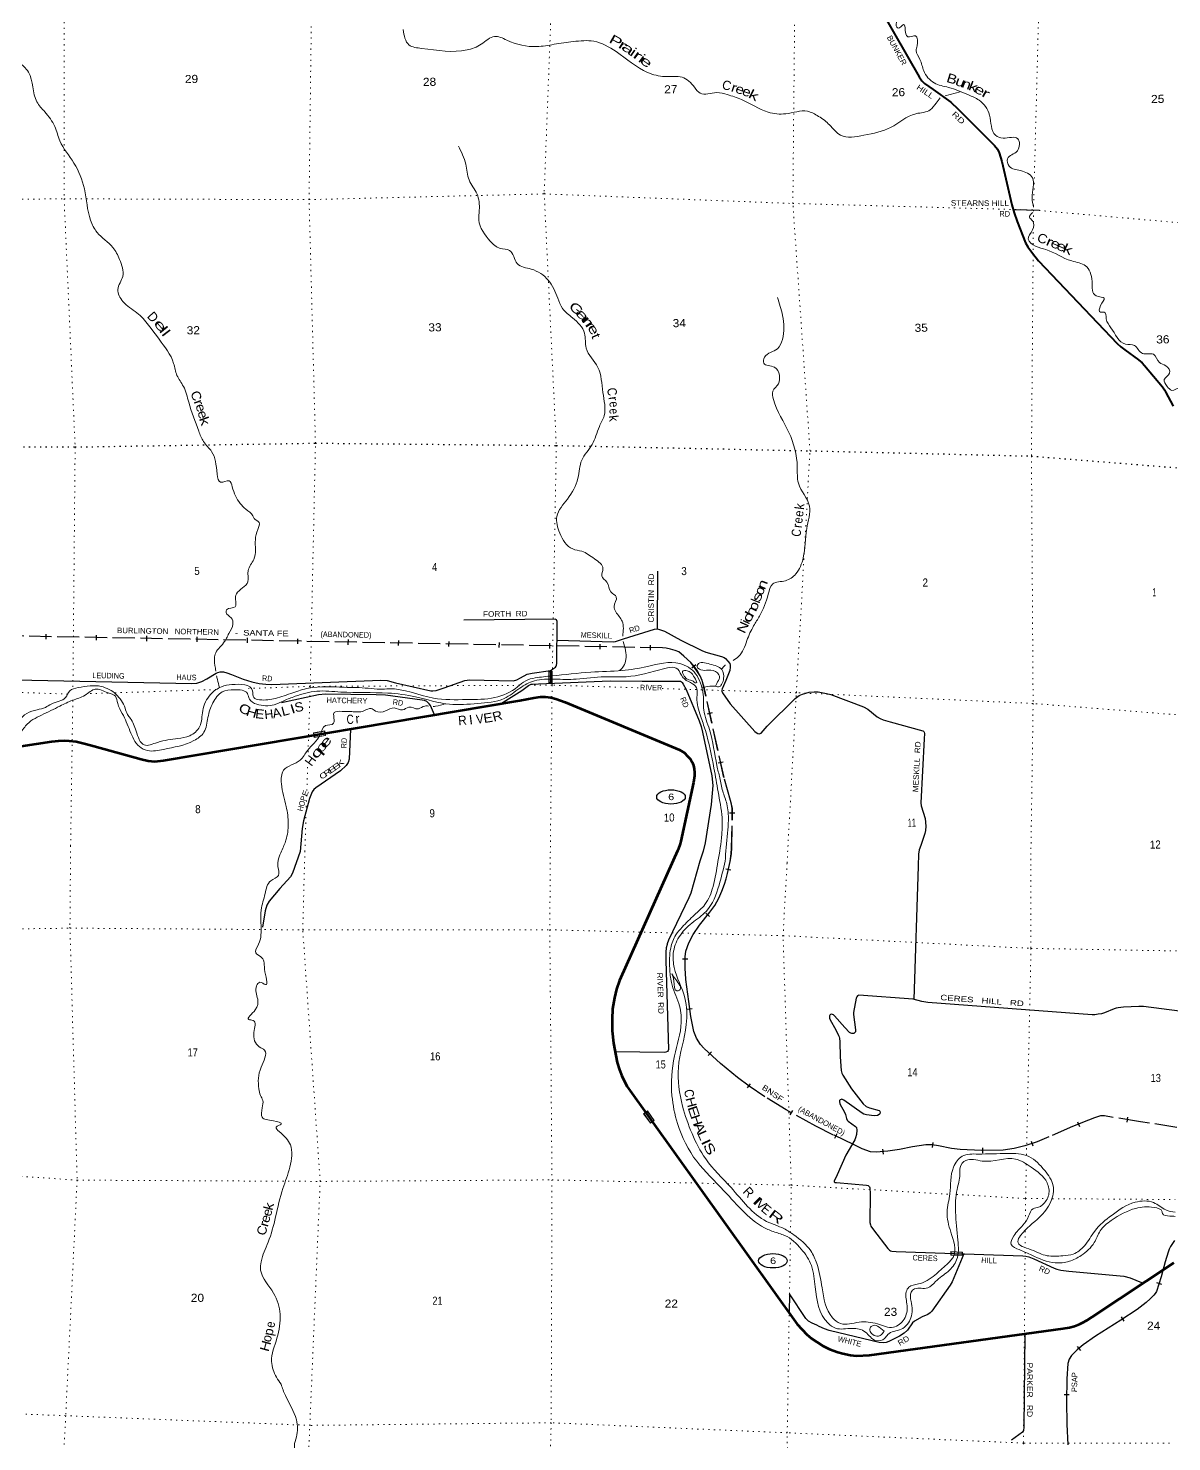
# Model space of a CAD drawing. Header units: feet. Extents: x -757852 to -501257, y -360805 to -170898.
# Drawn here: x -560732 to -536034, y -326661 to -296120 of the extents above; entities that cross this region are included whole.
import ezdxf
from ezdxf.enums import TextEntityAlignment as Align

# ---------------------------------------------------------------- set-up
doc = ezdxf.new("R2010")
doc.units = ezdxf.units.FT
doc.header["$LTSCALE"] = 80
doc.linetypes.add('DOTTED', pattern=[1.5, 0.3, -1.2])
doc.linetypes.add('LONG_DASHED', pattern=[7.5, 6, -1.5])
for name, color, linetype, lineweight in [('17', 7, 'Continuous', 25), ('23', 7, 'Continuous', 70), ('26', 7, 'Continuous', 40), ('27', 7, 'Continuous', 13), ('29', 7, 'Continuous', 25), ('31', 7, 'Continuous', 13), ('34', 7, 'Continuous', 13), ('39', 7, 'Continuous', 13), ('41', 7, 'Continuous', 13), ('59', 7, 'Continuous', 13), ('6', 7, 'DOTTED', 25), ('63', 7, 'Continuous', 25), ('7', 7, 'DOTTED', 13)]:
    doc.layers.add(name, color=color, linetype=linetype, lineweight=lineweight)
doc.layers.add('30', color=7, linetype='Continuous')

msp = doc.modelspace()

# ---------------------------------------------------------------- linework, layer by layer
at = {"layer": '17'}
for centre in [(-546849.51, -312728.8), (-544647.92, -322750.84)]:
    msp.add_ellipse(centre, major_axis=(309.24, -1), ratio=0.500121, dxfattribs=at)
at = {"layer": '23'}
for points in [[(-561647.64, -311748.16), (-560223.74, -311531.68), (-560080.42, -311515.74), (-559940.83, -311505.46), (-559851.2, -311512.8), (-559699.86, -311531.93), (-559493.73, -311581.6), (-559311.89, -311629.25), (-558293.14, -311911.77), (-558143.79, -311948), (-558072.7, -311958.86), (-558002.73, -311962.7), (-557879.31, -311950.94), (-557809.69, -311938.96), (-550115.88, -310648.23), (-549809.53, -310583.6), (-549668.47, -310565.96), (-549562.68, -310565.96), (-549445.13, -310577.72), (-549333.45, -310607.13), (-549134.48, -310678.75), (-546664.09, -311710.31), (-546560.75, -311773.06), (-546489.97, -311846.27), (-546431.45, -311914.2), (-546394.03, -311974.73), (-546360.92, -312052.41), (-546348.58, -312118.33), (-546340.34, -312199.43), (-546341.5, -312273.26), (-546360.25, -312413.64), (-546639.37, -313686.61), (-546654.06, -313741.01), (-546696.9, -313860.99), (-546710.95, -313896.14), (-546805.74, -314098.77)], [(-546805.74, -314098.77), (-547959.69, -316694.9), (-548026.76, -316880.76), (-548072.11, -317071.71), (-548110.48, -317307.8), (-548120.36, -317530.59), (-548118.99, -317783.81), (-548089.87, -318051.83), (-548044.47, -318312.25), (-548012.72, -318464.46), (-547960.32, -318627.94), (-547914.38, -318754.96), (-547801.99, -318979.86), (-544123.42, -324120.74), (-543917.76, -324342.4), (-543814.74, -324431.42), (-543566.57, -324590.73), (-543424.06, -324657.68), (-543248.15, -324726.6), (-543137.28, -324757.7), (-542971.87, -324792.2), (-542839.03, -324803.77), (-542563.35, -324790.97), (-538377.74, -324212.52), (-538243.6, -324188.95), (-538131.22, -324160.83), (-538025.86, -324121.01), (-537964.99, -324092.89), (-537861.97, -324031.98), (-537760.41, -323971.65), (-535987.92, -322791.7)]]:
    msp.add_lwpolyline(points, dxfattribs=at)
at = {"layer": '26'}
msp.add_lwpolyline([(-542584.75, -295249.68), (-541491.91, -297170.66), (-541432, -297257.83), (-541404.59, -297287.26), (-541371.18, -297316.6), (-541187.58, -297440.03), (-540805.17, -297719.48), (-540644.23, -297864.45), (-539859.19, -298649.13), (-539793.97, -298732.28), (-539761.07, -298814.59), (-539705.57, -298997.04), (-539485.07, -299938), (-539435.33, -300110.25), (-539374.76, -300297.02), (-539189, -300754.21), (-539141.73, -300841.08), (-539044.26, -300981.22), (-538907.89, -301143.66), (-537212.84, -302927.44), (-537131.31, -303005.89), (-537047.73, -303066.48), (-536752.02, -303281.33), (-536670.97, -303352.21), (-536620.62, -303403.4), (-536235.01, -303867.97), (-536190.07, -303933.99), (-536167.22, -303975.14), (-536002.76, -304282.29)], dxfattribs=at)
at = {"layer": '29'}
for p, q in [((-539459.1, -300035.76), (-538886.79, -300047.94)), ((-547142.42, -307848.77), (-547147.27, -309093.3)), ((-549450.16, -309998), (-549452.38, -310275.07)), ((-541511.32, -314224.53), (-541604.16, -317103.31))]:
    msp.add_line(p, q, dxfattribs=at)
for points in [[(-549450.16, -309998), (-549347.04, -309922.98), (-549329.78, -309901.41), (-549323.61, -309880.78), (-549318.84, -309845.35), (-549306.65, -308935.1), (-549322.07, -308901.11), (-549350.23, -308890.06), (-551321.08, -308911.02)], [(-549311, -309343.02), (-548089.82, -309380.22), (-548047.19, -309369.95), (-547877.44, -309313.9), (-547205.88, -309101.51), (-547147.27, -309093.3), (-547100.4, -309107.37), (-546993.24, -309147.74), (-546640, -309341.35), (-546180.55, -309565.11), (-546097.38, -309599.71), (-545761.88, -309693.63), (-545703.66, -309714.59), (-545675.54, -309735.68), (-545619.3, -309791.95), (-545581.8, -309843.53), (-545570.08, -309883.39), (-545567.73, -309927.93), (-545581.8, -309998.26), (-545665.37, -310216.02), (-545745.85, -310392.13), (-545752.87, -310424.95), (-545750.54, -310443.7), (-545739.93, -310479.91), (-545574.54, -310716.19), (-545038.43, -311315.24), (-545012.32, -311336.94), (-544970.13, -311360.38), (-544942.01, -311365.07), (-544904.08, -311347.93), (-544770.97, -311201.72), (-544163.81, -310602.21), (-544079.59, -310535.14), (-544009.28, -310507.01), (-543861.8, -310467.24), (-543756.18, -310455.43), (-543667.13, -310460.12), (-543493.81, -310490.29), (-543395.28, -310516.39), (-542692.22, -310783.65), (-542597.37, -310828.85), (-542392.65, -310995.52), (-542331.31, -311032.16), (-542265.69, -311060.29), (-542116.63, -311107.28), (-541411.12, -311299.52), (-541396.24, -311305.29), (-541386.02, -311313.64), (-541377.49, -311331.08), (-541373.97, -311355.69), (-541383.67, -311474.9), (-541452.48, -312854.96), (-541442.43, -312918.89), (-541360.17, -313193.79), (-541344.68, -313356.67), (-541354.05, -313455.14), (-541367.3, -313521.26), (-541451.86, -313780.95), (-541485.29, -313872.45), (-541501.06, -313966.93), (-541511.32, -314224.53)], [(-564461.17, -310127.25), (-557196.27, -310274.94), (-557088.78, -310266.99), (-557030.01, -310251.44), (-556980.67, -310232.74), (-556878, -310174.51), (-556676.01, -310054.56), (-556636.96, -310037.59), (-556585.83, -310025.28), (-556547.31, -310023.79), (-556516.65, -310026.43), (-556441.66, -310049.87), (-556339.21, -310086.23), (-556090.13, -310181.16), (-555902.65, -310242.12), (-555743.29, -310279.63), (-555602.68, -310293.69), (-555473.01, -310299.6), (-553118.55, -310203.5), (-552982.64, -310213.99), (-552797.38, -310259.83), (-552039.28, -310434.98), (-551993.67, -310439.06), (-551923.37, -310429.68), (-551750.47, -310372.11), (-551304.68, -310209.3), (-551200.24, -310195.61), (-550250.6, -310221.64), (-550179.8, -310199.92), (-550100.57, -310152.12), (-549954.82, -310078.01), (-549847.48, -310056.42), (-549450.16, -309998)], [(-550529.1, -310717.55), (-550074.68, -310427.97), (-549930.12, -310322.17), (-549898.58, -310303.05), (-549872.33, -310294.54), (-549842.34, -310288.99), (-549708.15, -310286.18), (-548161.28, -310219), (-547472.98, -310223.99), (-546671.91, -310225.09), (-546643.24, -310229.6), (-546622.34, -310242.1), (-546611.6, -310254.21), (-546589.34, -310289.38), (-546521.8, -310408.83), (-546242.69, -311086.09), (-546200.52, -311203.31), (-546169.88, -311332), (-545966.17, -312272.37), (-545942.23, -312479.93), (-545980.86, -312891.22), (-546111.46, -313716.55), (-546155.56, -313896.88), (-546226.61, -314112.6)], [(-551954.15, -310956.62), (-552040.55, -310753.21), (-552073.85, -310715.71), (-552124.92, -310668.81), (-552172.03, -310646.37), (-552227.57, -310634.41), (-553015.45, -310532.83), (-553218.17, -310525.2), (-554309.07, -310509.39), (-554462.06, -310523.76), (-555261.78, -310693.52)], [(-553770.5, -311261.34), (-553799.39, -311913.07), (-553821.62, -311981.68), (-553863.81, -312052.01), (-553990.51, -312164.71), (-554523.57, -312530.46), (-554562.18, -312567.78), (-554599.67, -312619.36), (-554656.02, -312763.11), (-554787.15, -313242.98), (-554813.04, -313409.33), (-554861.88, -313905.06)], [(-554861.88, -313905.06), (-555024.33, -314377.46), (-555070.06, -314458), (-555298.75, -314707.59), (-555527.99, -314983.29), (-555578.28, -315070.17), (-555614.75, -315186.16), (-555674.48, -315542.45)], [(-546226.61, -314112.6), (-546422.08, -314809.06), (-546464.47, -314910.97), (-546901.99, -315823.97), (-546929.78, -315901.95), (-546933.41, -315914.73), (-546951.93, -315988.28), (-546962.71, -316082.58), (-546963.62, -316261.35), (-546904.68, -318182.36), (-546912.12, -318208.68), (-546928.1, -318227.33), (-546957.39, -318245.98), (-546990.67, -318250.57), (-548058.1, -318234.08)], [(-535862.3, -317356.1), (-536645.3, -317257.52), (-536746.1, -317254.85), (-537076.74, -317273.51), (-537187.81, -317288.1), (-537233.87, -317294.82), (-537276.48, -317308.14), (-537483.95, -317391.29), (-537553.46, -317412.04), (-537625.37, -317425.37), (-537691.95, -317433.36), (-537754.74, -317436.83), (-541301.53, -317169.83), (-541431.13, -317148.29), (-541618.26, -317099.65), (-542790.49, -317012.24), (-542818.69, -317025.73), (-542834.67, -317047.05), (-542846.16, -317075.17), (-542909.24, -317388.08), (-542909.92, -317431.37), (-542862.39, -317762.19), (-542862.64, -317786.38), (-542866.63, -317803.71), (-542876.63, -317816.35), (-542887.94, -317827.69), (-542903.26, -317836.34), (-542919.9, -317841.01), (-542943.21, -317841), (-542964.6, -317836.03), (-542980.49, -317829.01), (-542994.47, -317819.7), (-543090.88, -317710.28), (-543319.38, -317457.35), (-543341.02, -317438.75), (-543358.68, -317428.7), (-543380.64, -317425.38), (-543404.61, -317430.71), (-543417.58, -317440.87), (-543425.26, -317458), (-543425.91, -317481.33), (-543423.93, -317508.63), (-543419.41, -317529.26), (-543283.47, -317771.83), (-543228.83, -317880.98), (-543216.19, -317910.94), (-543210.19, -317939.59), (-543201.99, -318019.07), (-543194.59, -318342.86), (-543172.24, -318638.3), (-543157.62, -318697.54), (-543140.28, -318739.55), (-542947.19, -319038.44), (-542696.12, -319362.25), (-542634.25, -319416.29), (-542558.94, -319448.07), (-542352.67, -319503.45), (-542335.96, -319514.87), (-542327.97, -319530.86), (-542336.01, -319574.21), (-542349.28, -319589.47), (-542386.57, -319608.12), (-542459.74, -319617.37), (-542623.6, -319597.46), (-542682.19, -319584.14), (-542720.44, -319564.66), (-543113.23, -319277.52), (-543156.26, -319261.76), (-543174.9, -319264.42), (-543195.71, -319273.46), (-543209.53, -319288.4), (-543212.19, -319309.72), (-543205.51, -319357.64), (-543102.53, -319539.09), (-543081.69, -319586.81), (-543059.11, -319678.86), (-543047.06, -319712.03), (-543025.76, -319730.68), (-542861.24, -319848.59), (-542842, -319871.89), (-542836.67, -319925.18), (-542844.66, -320023.76), (-542860.64, -320093.03), (-542881.36, -320139.54), (-543075.48, -320470.39), (-543261.32, -320897.01)], [(-543261.32, -320897.01), (-543326.72, -321028.2), (-543324.95, -321043.07), (-543310.74, -321057.51), (-543270.98, -321062.5), (-542623.63, -321114.76), (-542588.98, -321126.78), (-542575.67, -321140.1), (-542562.35, -321153.42), (-542554.43, -321176.78), (-542547.02, -321305.6), (-542554.36, -321926.08), (-542542.66, -321971.02), (-542530.39, -322006.01), (-542474.42, -322079.24), (-542165.52, -322482.92), (-542129.11, -322519.97), (-542106.93, -322533.54), (-542080.29, -322544.2), (-541988.8, -322551.6), (-539249.91, -322641.75), (-539182.63, -322650.77), (-539118.71, -322666.76), (-539013.65, -322707.92), (-538570.07, -322911.88), (-538512.81, -322931.41), (-538431.58, -322951.84), (-538257.94, -322973.92), (-537065.31, -323085.06), (-536933.82, -323117.36), (-536810.03, -323168.68), (-536653.89, -323235.04)], [(-540522.04, -322599.88), (-540775.88, -323202.82), (-540817.87, -323276.86), (-541212.04, -323841.7), (-541251.01, -323878.43), (-541302.59, -323910.97), (-541423.96, -323964.58), (-541587.57, -324052.18), (-541634.02, -324092.03), (-541741.96, -324248.13), (-541811.28, -324313.29), (-541911.89, -324382.6), (-542141.53, -324497.14), (-542202.79, -324515.78), (-542264.05, -324523.78), (-542353.7, -324518.36), (-543223.29, -324305.8), (-543429.24, -324253.9), (-543534.44, -324220.04), (-543649.9, -324168.81), (-543702.23, -324145.44), (-543800.77, -324100.15), (-543880.67, -324052.19), (-543933.88, -324000.72), (-544291.1, -323465.46), (-544300.28, -323864.89)], [(-539203.22, -324326.6), (-539226.2, -326344.64), (-539235.37, -326415.8), (-539256.2, -326450.53), (-539491.48, -326629.6)]]:
    msp.add_lwpolyline(points, dxfattribs=at)
at = {"layer": '31'}
for p, q in [((-549414.83, -310264.31), (-549489.83, -310264.29)), ((-549414.79, -310014.31), (-549414.83, -310264.31)), ((-540802.4, -322552.61), (-540552.57, -322561.72)), ((-540552.57, -322561.72), (-540555.3, -322636.67))]:
    msp.add_line(p, q, dxfattribs=at)
for points in [[(-549489.83, -310264.29), (-549489.79, -310014.29), (-549414.79, -310014.31)], [(-540555.3, -322636.67), (-540805.13, -322627.56), (-540802.4, -322552.61)]]:
    msp.add_lwpolyline(points, dxfattribs=at)
for points in [[(-549481.83, -310256.29), (-549481.79, -310022.28), (-549422.78, -310022.3), (-549422.82, -310256.31)], [(-540796.84, -322619.85), (-540794.69, -322560.89), (-540560.85, -322569.42), (-540563, -322628.38)]]:
    msp.add_lwpolyline(points, close=True, dxfattribs=at)
at = {"layer": '34', "lineweight": 25}
for p, q in [((-536362, -323220.08), (-536256.8, -323254.25)), ((-537126.23, -323959.33), (-537067.78, -324053.24)), ((-538073.29, -324604.83), (-538001.7, -324689.15)), ((-538360.27, -325640.47), (-538249.67, -325642.5))]:
    msp.add_line(p, q, dxfattribs=at)
msp.add_lwpolyline([(-535974.05, -322309.33), (-536015.92, -322374.75), (-536057.64, -322439.96), (-536085.95, -322499.89), (-536107.83, -322563.22), (-536175.29, -322773.98), (-536261.74, -323095.15), (-536364.94, -323412.92), (-536387.79, -323455.75), (-536418.26, -323493.93), (-536500.61, -323574.82), (-536586.78, -323649.78), (-536779.8, -323801.14), (-537135.78, -324036.02), (-537682.83, -324376.53), (-537947.68, -324569.81), (-538074.99, -324677.89), (-538197.59, -324795.62), (-538251.62, -324878.11), (-538274.88, -324972.09), (-538299.38, -325299.59), (-538308.44, -325791.8), (-538298.37, -326283.75), (-538279.6, -326731.14)], dxfattribs=at)
at = {"layer": '39'}
msp.add_line((-540925.38, -297579.07), (-540605.11, -297489.66), dxfattribs=at)
for points in [[(-542407.53, -294613.12), (-542450.75, -294839.23), (-542502.95, -295197.76), (-542384.09, -295363.2), (-542130.98, -295364.87), (-542034.79, -295555.92), (-542109.77, -295674.81), (-542144.82, -295804.64), (-542048.93, -295919.33), (-541986.99, -295934.78), (-541983.93, -296067.48), (-541944.84, -296116.59), (-541824.57, -296038.91), (-541776.76, -296236.91), (-541734.02, -296302.18), (-541566.9, -296285.83), (-541533.45, -296497.58), (-541551.85, -296601.67), (-541471.72, -296792.36), (-541388.84, -297039.38), (-541165.65, -297301.61), (-540854.37, -297397.02), (-540423.99, -297557.39), (-540193.56, -297675.1), (-539971.68, -297995.58), (-539838.79, -298432.62), (-539675.38, -298492.55), (-539358.24, -298505.7), (-539368.09, -298766.72), (-539582.88, -298938.73), (-539546.3, -299100.32), (-539299.27, -299194.28), (-539041.59, -299350.78), (-539051.18, -299780.6), (-539016.36, -299983.27)], [(-552637.8, -296145.81), (-552508.6, -296478.28), (-552235.07, -296554.75), (-551255.4, -296588.8), (-550949.27, -296465.05), (-550660.17, -296294.71), (-550398.78, -296374.93), (-549748.98, -296516.11), (-549374.18, -296466.25), (-548956.98, -296407.29), (-548516.86, -296401.1), (-548035.65, -296624.91), (-547354.56, -297074.26), (-546980.85, -297163.03), (-546609.53, -297179.4), (-546339.09, -297394.46), (-546217.41, -297523.79), (-545863.5, -297509.63), (-545633.42, -297552.98), (-545324.37, -297658.38), (-544751.87, -297932.47), (-544368.91, -297967.2), (-543903.61, -297913.34), (-543660.96, -298023.28), (-543423.98, -298207.45), (-543187.86, -298429.78), (-542683.61, -298431.05), (-542105.26, -298263.17), (-541560.2, -297965.94), (-541248.94, -297882.5), (-541125.09, -297734.57), (-541034.87, -297624.52)], [(-562569.27, -296352.9), (-562154.36, -296396.37), (-561857.12, -296401.04), (-561419.73, -296517.36), (-560952.82, -296841.33), (-560730.84, -297067.36), (-560544.33, -297712.58), (-560376.3, -297925.35), (-560160.4, -298243.68), (-560048.73, -298551.63), (-559746.06, -299032.67), (-559519.47, -299592.39), (-559387.85, -300266.52), (-559247.05, -300528.91), (-558904.77, -300856.11), (-558759.86, -301114.57), (-558691.66, -301479.83), (-558796.47, -301764.84), (-558691.68, -302020.39), (-558385.8, -302268.4), (-557908.3, -302837.77), (-557592.5, -303361.3), (-557519.93, -303620.15), (-557380.59, -303858.39), (-557267.59, -304196.52), (-557048.6, -304826.4), (-556947.06, -305047.71), (-556773.09, -305264.63), (-556651.36, -305751.66), (-556576.99, -305930.16), (-556391.4, -305896.15), (-556328, -306026.18), (-556155.21, -306385.75), (-556033.49, -306513.07), (-555879.91, -306653.17), (-555855.06, -306709.99), (-555746.5, -306796.83), (-555771.95, -306946.97), (-555827.13, -307168.79), (-555860.77, -307596.06), (-555984.72, -307838.44), (-555988.18, -308083.52), (-556235.02, -308341.23), (-556255.74, -308459.33), (-556261.29, -308617.95), (-556447.64, -308686.11), (-556460.95, -308742.08), (-556351, -308857.08), (-556311.88, -308994.61), (-556396.69, -309193.66), (-556515.86, -309401.98), (-556698.12, -309647.07), (-556699.53, -309890.19), (-556682.1, -310007.27)], [(-551438.34, -298664.55), (-551284.39, -299057.85), (-551211.55, -299395.08), (-551039.6, -299702.38), (-550991.13, -300051.11), (-550999.9, -300263.92), (-550752.91, -300719.6), (-550539.4, -300875.11), (-550335.47, -300919.88), (-550169.01, -301202.94), (-549868.35, -301324.23), (-549500, -301563.59), (-549293.74, -301954.05), (-549194.12, -302171.31), (-548973.7, -302377.21), (-548717.95, -302710.5), (-548680.9, -303030.85), (-548431.01, -303446.4), (-548320.57, -303989.44), (-548293.58, -304490.42), (-548397.27, -304725.21), (-548552.64, -305115.59), (-548777.09, -305450.16), (-548858.17, -305842.21), (-549085.17, -306291.26), (-549314.53, -306665.92), (-549252.27, -307027.02), (-548972.65, -307370.89), (-548776.89, -307421.51), (-548505.24, -307582.34), (-548319.22, -307799.52), (-548342.66, -307949.71), (-548233.26, -308088.82), (-548147.47, -308295.71), (-548031.41, -308406.83), (-548078.25, -308614.77), (-548040.6, -308728.15), (-547904.51, -308932.16), (-547893.03, -309253.93)], [(-539031.3, -300098.2), (-539106.78, -300201.35), (-539040.21, -300279.21), (-539040.54, -300474.13), (-539131.46, -300677.06), (-538976.05, -300825.23), (-538750.71, -300900.62), (-538191.69, -301148.29), (-537896.6, -301249.36), (-537755.53, -301590.12), (-537662.08, -301903.7), (-537490.37, -301951.76), (-537572.32, -302112.69), (-537573.49, -302255.34), (-537493.08, -302253.13), (-537448.02, -302394.81), (-537345.9, -302590.01), (-537032.32, -302942.69), (-536838.16, -302975.18), (-536755.75, -303063.44), (-536663.21, -303147.91), (-536430.5, -303163.18), (-536297.89, -303343), (-536162.78, -303410.34), (-536078.06, -303575.01), (-536193.56, -303709.06), (-536130.56, -303857.17), (-536034.05, -303943.74), (-535815.48, -303872.28), (-535676.75, -303957.79), (-535752.05, -304181.17), (-535815.93, -304432.93), (-535729.65, -304617.73), (-535633.43, -304686.27), (-535565.41, -304715.32)], [(-544549.87, -301933.95), (-544440.04, -302324.25), (-544443.62, -302844.64), (-544548.55, -303045.24), (-544827.87, -303227.87), (-544844.75, -303354.09), (-544613.74, -303445.68), (-544509.07, -303616.83), (-544529.22, -303799.25), (-544649.32, -303959.32), (-544637.24, -304138.44), (-544301.61, -304853.33), (-544121.41, -305600.9), (-544097.03, -305949.09), (-543858.93, -306442.75), (-543918.06, -306931.75), (-543992.42, -307563.08), (-544154.84, -307909.09), (-544377.13, -308056.82), (-544651.89, -308125.01), (-544749.19, -308343.87), (-544936.61, -308819.94), (-545063.86, -309030.09), (-545209.63, -309350.35), (-545383.97, -309690.07), (-545509.15, -309781.42)], [(-547883.8, -309370.95), (-547822.49, -309757.9), (-547873.91, -309901.43), (-547958.8, -309997.92)], [(-567244.23, -311284.73), (-567038.02, -311410.4), (-566816.37, -311381.22), (-566590.39, -311338.06), (-566408.67, -311297.93), (-566102.14, -311156.11), (-565321.65, -311022.92), (-564965.69, -311006.79), (-564435.68, -310934.29), (-563889.89, -310964.63), (-563679.19, -311156.25), (-563417.55, -311405.27), (-563121.35, -311546.56), (-562528.98, -311650.29), (-561804.91, -311704.72), (-561505.22, -311689.34), (-561323.14, -311542.72), (-561167.26, -311489.95), (-560956.36, -311402.25), (-560788.91, -311190.99), (-560444.21, -310959.59), (-560048.11, -310765.52), (-559776.11, -310641.01), (-559506.4, -310528.5), (-559284.51, -310398.85), (-559009.1, -310481.39), (-558849.98, -310553.29), (-558801.18, -310707.11), (-558701.6, -310926.37), (-558537.15, -311299.81), (-558331.79, -311640.01), (-558158.92, -311726.28), (-557810.76, -311699.94), (-557155.62, -311511.68), (-556936.59, -311329.72), (-556851.1, -311010.11), (-556743.61, -310695.02), (-556543.5, -310460.38), (-556279.23, -310412.06), (-555999.76, -310492.68), (-555954.34, -310618.29), (-555797.99, -310724.29), (-555418.56, -310736.82), (-555213.72, -310650.99), (-554966.45, -310554.06), (-554499.9, -310443.96), (-553977.94, -310461.71), (-552965.03, -310484.26), (-552365.11, -310563.59), (-551635.21, -310725.3), (-551026.48, -310709.29), (-550453.29, -310601.52), (-550117.12, -310379.05), (-549798.21, -310218.66), (-549360.33, -310184.17), (-548898.82, -310183.87), (-548277.73, -310132.43), (-547917.43, -310135.88), (-547092.15, -309981.28), (-546704.15, -309969.89), (-546595.55, -310145.15), (-546295.26, -310372.94), (-546289.83, -310580.04), (-546210.74, -310977.49), (-546107.31, -311294.81), (-545921.13, -312108.82), (-545831.04, -312617.95), (-545747.58, -313174.33), (-545751.08, -313536.09), (-545834.93, -314122.28)], [(-567240.73, -311205.52), (-567057.59, -311297.43), (-566701.04, -311255.2), (-566491.44, -311225.74), (-566156.57, -311074.51), (-565642, -310973.52), (-565200.17, -310891.01), (-564668.74, -310844.66), (-564068.95, -310795.83), (-563735.93, -310907.8), (-563509.18, -311190.2), (-563242.31, -311385.09), (-562721.02, -311523.39), (-562070.86, -311558.08), (-561544.43, -311555.84), (-561361.1, -311443.4), (-561172.33, -311357.21), (-561081.88, -311355.22), (-560931.47, -311097.36), (-560540.05, -310842.9), (-560362.18, -310794.64), (-560235.97, -310721.11), (-559925.37, -310577.37), (-559835.84, -310436.71), (-559651.45, -310366.49), (-559154.65, -310341.48), (-558834.98, -310511.42), (-558640.72, -310809.17), (-558587.54, -310947.02), (-558531.06, -311026.66), (-558402.66, -311304.84), (-558228.57, -311606.16), (-557944.04, -311550.25), (-557500.16, -311465.77), (-557245.66, -311405.17), (-557032.43, -311213.02), (-556964.34, -310862.88), (-556795.85, -310515), (-556559.06, -310347.5), (-556335, -310300.28), (-555886.01, -310436.96), (-555861.12, -310582.2), (-555735.6, -310629.23), (-555393.42, -310600.74), (-555016.96, -310476.56), (-554679.24, -310377.64), (-553911.35, -310358.71), (-553391.48, -310380.43), (-553126.77, -310402.44), (-552945.73, -310392.44), (-551981.83, -310592.93), (-551263.3, -310625.13), (-550651.55, -310580.59), (-550164.23, -310350.39), (-549988.49, -310217.69), (-549782.69, -310156.58), (-549420.67, -310113.46), (-548582.02, -310032.23), (-547906.14, -309995.16), (-547359.8, -309910.97), (-546661.16, -309844.26), (-546318.56, -310066.97), (-546214.57, -310268.25), (-546153.86, -310518.79), (-546141.13, -310848.64), (-546017.67, -311274.12), (-545856.6, -312052.7), (-545797.01, -312315.77), (-545732.43, -312602.71), (-545643.71, -312879.86), (-545609.08, -313230.63), (-545630.72, -313512.11), (-545679.78, -314126.59)], [(-545890.65, -310337.81), (-545825.57, -310212.67), (-545801.96, -310144.88), (-545847.91, -310043.37), (-546039.61, -309990.84), (-546202.13, -309981.16), (-546284.99, -309912.99), (-546271.87, -309865.06), (-546010.5, -309856.86), (-545754.02, -309977.16), (-545712.53, -310166.93), (-545748.73, -310282.47), (-545798.37, -310343.9), (-545898.71, -310337.42)], [(-545675.86, -309874.24), (-545679.49, -309878.35), (-545758.82, -309971.04)], [(-556664.36, -310112.89), (-556647.93, -310188.76), (-556603.73, -310368.6)], [(-546288.32, -310258.33), (-546359.85, -310116.28), (-546501.92, -310000.56), (-546598.75, -310018.48), (-546562.79, -310117.75), (-546491.98, -310185.66), (-546367.62, -310229.01), (-546327.97, -310261.78), (-546288.32, -310258.33)], [(-546181.44, -310373.88), (-546009.08, -310333.15), (-545890.65, -310337.81)], [(-552084.94, -310766.05), (-552168.47, -310763.57), (-552306.45, -310824.77), (-552514.57, -310787.95), (-552648.54, -310849.25), (-552828.37, -310805.02), (-553012.63, -310869.21), (-553235.7, -310872.24), (-553326.87, -310815.93), (-553480.73, -310868.75), (-553746.29, -310884.89), (-553949.11, -310880.34), (-554126.49, -310906.5), (-554124.1, -311069.32), (-554137.67, -311137.34), (-554315.59, -311187.6), (-554430.47, -311383.97), (-554701.24, -311723.53), (-554858.65, -311935.01), (-555217.05, -312150.02), (-555265.81, -312444.33), (-555162.24, -312934.97), (-555116.4, -313311.78), (-555166.37, -313660.31), (-555260.11, -313897.24)], [(-551718.64, -310710.18), (-551933.52, -310768.84), (-551987.47, -310775.44)], [(-555260.11, -313897.24), (-555339.84, -314240.92), (-555325.46, -314422.38), (-555496.34, -314539.51), (-555615.93, -314817.18), (-555699.71, -315172.43), (-555706.86, -315715.18), (-555757.44, -315912.63), (-555819.71, -316097.64), (-555707.64, -316183.72), (-555644.18, -316278.28), (-555629.48, -316449.69), (-555609.82, -316782.15), (-555727.12, -316734.11), (-555802.04, -316810.11), (-555776.95, -317098.5), (-555828.55, -317328.1), (-555970.18, -317538.69), (-555876.12, -317557.82), (-555858.13, -317815.82), (-555743.14, -318127.23), (-555628.68, -318201.32), (-555704.73, -318566.87), (-555751.91, -319037.94), (-555718.08, -319177.79), (-555667.13, -319286.03), (-555678.21, -319444.54), (-555680.69, -319649.58), (-555437.39, -319725.84), (-555266.4, -319795.73), (-555379.29, -319862.46), (-555313.82, -319957.09), (-555071.18, -320244.48), (-555082.46, -320726.76), (-555232.06, -321188.47), (-555390.53, -321802.73), (-555550.91, -322350.57), (-555703.19, -322769.96), (-555713.08, -322954.66), (-555432.75, -323450.41), (-555292.11, -323905.43), (-555360.87, -324422.05), (-555477.67, -324929.06), (-555371.62, -325268.34), (-555271.65, -325418.38)], [(-545834.93, -314122.28), (-545941.63, -314666.06), (-546117.09, -315054.54), (-546341.66, -315276.52), (-546610.97, -315543.53), (-546744.06, -315708.8), (-546854.2, -315993.45), (-546877.15, -316434.2), (-546840.44, -316737.21), (-546680.4, -317192.11), (-546626.88, -317600.07), (-546774.77, -318325.28), (-546828.28, -319186.27), (-546708.33, -319785.42), (-546293.15, -320601.27), (-545705.1, -321237.71), (-544758.81, -322072.77), (-544517.85, -322159.01), (-544394.38, -322203.23), (-544035.18, -322498.42), (-543816.91, -322855.41), (-543736.88, -323316.52), (-543457.56, -324097.8), (-543295.89, -324207.61), (-542937.5, -324211.18), (-542650, -324290.88), (-542422.22, -324475.23), (-542235.53, -324431), (-542166.26, -324342.75), (-541878.74, -324231.4), (-541667.43, -323982.85), (-541662.25, -323629.07), (-541663.98, -323429.93), (-541587.24, -323360.02), (-541302.53, -323337.06), (-541134.97, -323197.7), (-540864.26, -322981.24), (-540679.11, -322731.83), (-540651.44, -322304.38), (-540702.67, -321697.4), (-540669.06, -321209.82), (-540610.45, -320885.93), (-540605.73, -320737.27), (-540479.91, -320580.46), (-540127.94, -320595.89), (-539405.54, -320552.93), (-539070.74, -320728.68), (-538726.9, -321063.59), (-538690.86, -321324.18), (-538832.87, -321546.83), (-538908.91, -321594.64), (-539026.68, -321625.01), (-539124.53, -321788.75), (-539249.48, -321981.79), (-539446.2, -322214.72), (-539500.48, -322402), (-539326.61, -322510.51), (-539053.54, -322632.18), (-538553.31, -322795.16), (-538245.08, -322762.43), (-537991.32, -322635.91), (-537706.49, -322355.55), (-537577.74, -322106.33), (-537338.84, -321876.77), (-536808.99, -321618.43), (-536415.64, -321599), (-536241.39, -321693.13), (-536234.49, -321729.55), (-536075.12, -321784.99), (-535958.42, -321791.12)], [(-545677.27, -314118.18), (-545811.71, -314634.08), (-546087.48, -315200.29), (-546397.63, -315453.69), (-546675.05, -315754.4), (-546799.13, -316108.23), (-546778.65, -316416.69), (-546549.63, -317069.65), (-546519.64, -317647.78), (-546690, -318573.37), (-546599.77, -319410.87), (-546394.86, -319998.69), (-546100.16, -320549.2), (-545549.89, -321170.34), (-544783.51, -321899.02), (-544411.86, -322055.86), (-544194.62, -322191.6), (-543828.96, -322537.28), (-543698.74, -322812.98), (-543586.49, -323337.48), (-543359.23, -323982.33), (-543187.95, -324106.53), (-542786.22, -324077.32), (-542390.69, -324116.27), (-542046.48, -324185.75), (-541811.31, -324010.36), (-541749.75, -323720.76), (-541766.47, -323422.58), (-541710.9, -323321.82), (-541501.25, -323252.2), (-541150.87, -323061.44), (-540893.68, -322829.46), (-540744.71, -322657.42), (-540805.16, -322134.5), (-540883.87, -321695.56), (-540827.18, -321305.24), (-540746.38, -320726.68), (-540559.66, -320491.4), (-540215.77, -320444.22), (-539582.92, -320430.54), (-539117.8, -320497.9), (-538776.96, -320800.54), (-538594.01, -321128.23), (-538645.21, -321472.46), (-538889.57, -321810.44), (-539298.94, -322207.43), (-539359.36, -322334.18), (-539071.9, -322512.81), (-538725.41, -322641.36), (-538384.23, -322641.28), (-538159.5, -322604.32), (-537920.3, -322429.06), (-537696.64, -322108.51), (-537323.13, -321762.65), (-536824.97, -321487.19), (-536426.4, -321494.07), (-536161.52, -321651.47), (-535961.25, -321702.51)], [(-546832.27, -316549.52), (-546745.49, -316670.98), (-546666.31, -316904.81), (-546721.15, -316919.12), (-546786.88, -316705.84), (-546834.28, -316549.45)], [(-542244.27, -324273.49), (-542513, -324162.59), (-542555.16, -324221.55), (-542405.14, -324381.26), (-542332.14, -324365.53), (-542244.27, -324273.49)], [(-555271.65, -325418.38), (-555178.71, -325662.72), (-554939.57, -326187.3), (-554939.1, -326553.32), (-554983.64, -326750.97), (-554964.06, -326958.74), (-554993.46, -327060.35), (-554985.44, -327251.65), (-555071.68, -327494.2), (-554998.61, -327603.15), (-554783.76, -327750.89), (-554628.13, -327987.2), (-554607.2, -328152.78), (-554496.82, -328355.45), (-554332.43, -328569.92), (-554268.32, -328771.09), (-554261, -328984.49), (-554144.52, -329629.78), (-554185.39, -329775.26), (-554224.48, -329864.49), (-554288.6, -329981.07), (-554376.5, -330402.54), (-554647.46, -330753.74), (-555006.67, -330902.98), (-555262.45, -330902.74)]]:
    msp.add_spline(points, degree=3, dxfattribs=at)
at = {"layer": '59'}
for points in [[(-554573.23, -311342.53), (-554326.71, -311300.94), (-554309.24, -311404.48), (-554555.76, -311446.07)], [(-554564.01, -311349.08), (-554333.26, -311310.15), (-554318.45, -311397.92), (-554549.2, -311436.85)], [(-547356.75, -319513.84), (-547210.13, -319716.34), (-547295.17, -319777.91), (-547441.79, -319575.44)], [(-547430.62, -319577.22), (-547358.53, -319525.01), (-547221.29, -319714.55), (-547293.38, -319766.74)]]:
    msp.add_lwpolyline(points, close=True, dxfattribs=at)
at = {"layer": '6'}
msp.add_lwpolyline([(-567087.21, -304945.64), (-564799, -305158.81), (-559720.22, -305166.32), (-554528.94, -305083.91), (-549326.56, -305134.39), (-543846.35, -305249.38), (-539065.27, -305362.74), (-535586.83, -305642.4)], dxfattribs=at)
at = {"layer": '63'}
for p, q in [((-560351.81, -309210.42), (-560353.82, -309321.01)), ((-559264.15, -309230.17), (-559266.16, -309340.76)), ((-558176.49, -309249.92), (-558178.49, -309360.52)), ((-557088.83, -309269.68), (-557090.83, -309380.27)), ((-556001.17, -309289.43), (-556003.17, -309400.02)), ((-554913.5, -309309.18), (-554915.51, -309419.77)), ((-553825.84, -309328.93), (-553827.85, -309439.52)), ((-552738.18, -309348.68), (-552740.19, -309459.28)), ((-551650.52, -309368.44), (-551652.53, -309479.03)), ((-550562.86, -309388.19), (-550564.87, -309498.78)), ((-549475.2, -309407.94), (-549477.21, -309518.53)), ((-548387.54, -309427.69), (-548389.55, -309538.28)), ((-547299.88, -309447.44), (-547301.89, -309558.03)), ((-546314.1, -309874.68), (-546401.52, -309942.44)), ((-545959.04, -310913.08), (-546067.04, -310936.98)), ((-545724.07, -311975.24), (-545832.07, -311999.14)), ((-545472.02, -313076.95), (-545582.63, -313076.95)), ((-545555.86, -314313.99), (-545663.51, -314288.55)), ((-546014.14, -315312.18), (-546100.24, -315242.75)), ((-546489.1, -316230.17), (-546599.71, -316230.2)), ((-546389.92, -317304.76), (-546499.36, -317320.85)), ((-545972.44, -318234.49), (-546047.57, -318315.66)), ((-545139.5, -318924.5), (-545205.62, -319013.17)), ((-544227.42, -319503.19), (-544280.49, -319600.24)), ((-538065.82, -319745.11), (-538025.29, -319848.02)), ((-536989.02, -319645), (-537006.26, -319754.26)), ((-543267.28, -320008.71), (-543315.35, -320108.33)), ((-542279.88, -320337.53), (-542269.85, -320447.69)), ((-541192.49, -320194.29), (-541207.12, -320303.93)), ((-540121.22, -320311.68), (-540119.06, -320422.27)), ((-539067.36, -320163.96), (-539030.73, -320268.33))]:
    msp.add_line(p, q, dxfattribs=at)
at = {"layer": '63', "linetype": 'LONG_DASHED', "lineweight": 13}
msp.add_lwpolyline([(-545567.96, -314129.2), (-545544.16, -313953.82), (-545535.5, -313832.57), (-545522.52, -313131.02), (-545522.52, -312975.13), (-545541.99, -312884.19), (-545563.63, -312806.24), (-545702.13, -312308.23), (-546140.88, -310324.92), (-546175.5, -310212.33), (-546216.62, -310112.73), (-546272.88, -310019.63), (-546337.81, -309926.52), (-546420.04, -309820.43), (-546569.36, -309684.02), (-546681.21, -309592.04), (-546759.79, -309558.43), (-546859.34, -309528.12), (-546954.56, -309510.8), (-547033.43, -309502.79), (-567190.44, -309136.74)], dxfattribs=at)
at = {"layer": '63', "linetype": 'LONG_DASHED'}
for points in [[(-545567.92, -314129.79), (-545548.24, -313953.4), (-545539.6, -313832.39), (-545526.62, -313130.98), (-545526.62, -312975.56), (-545545.97, -312885.17), (-545567.58, -312807.34), (-545706.11, -312309.22), (-546144.85, -310325.97), (-546179.36, -310213.72), (-546220.29, -310114.58), (-546276.32, -310021.87), (-546341.11, -309928.95), (-546423.07, -309823.22), (-546572.05, -309687.12), (-546683.36, -309595.58), (-546761.2, -309562.29), (-546860.31, -309532.11), (-546955.13, -309514.86), (-547033.67, -309506.89), (-567190.44, -309138.3)], [(-535921.89, -319868.6), (-536704.6, -319745.14), (-537486.97, -319621.73), (-537574.59, -319622.38), (-537704.86, -319661.12), (-537834.47, -319712.68), (-538180.2, -319848.83), (-538685.25, -320071.96), (-538940.8, -320177.41), (-539203.92, -320269.74), (-539438.81, -320327.95), (-539677.45, -320357.63), (-540141.08, -320366.67), (-540603.65, -320347.27), (-540789.81, -320322.53), (-541068.2, -320265.96), (-541206.78, -320247.47), (-541344.99, -320246.83), (-541629.26, -320290.89), (-541913.69, -320344.97), (-542166.35, -320382.03), (-542419.79, -320405.09), (-542542.39, -320393.73), (-542720.55, -320332.28), (-542895.95, -320248.53), (-543341.11, -320033.72), (-543720.05, -319842.89), (-544360.87, -319492.45), (-544824.26, -319206.97), (-545162.86, -318975.18), (-545412.14, -318789.29), (-545778.9, -318488.02), (-546137.8, -318155.84), (-546211.31, -318074.69), (-546297.43, -317942.04), (-546353.01, -317795.23), (-546420.19, -317474.28), (-546467.65, -317151.42), (-546526.87, -316667.23), (-546543.66, -316424.67), (-546543.71, -316182.81), (-546525.49, -316058.21), (-546460.72, -315877.97), (-546370.92, -315703.97), (-546235.15, -315499.28), (-546007.12, -315216.49), (-545901.42, -315071.67), (-545812.96, -314915.59), (-545747.89, -314766.52), (-545693.86, -314613.14), (-545658.82, -314496.64), (-545627.39, -314379.25), (-545597.57, -314253.05), (-545567.74, -314126.79)]]:
    msp.add_lwpolyline(points, dxfattribs=at)
at = {"layer": '7'}
for p, q in [((-559009.03, -310483.59), (-559448.6, -310498.02)), ((-556674.94, -310407), (-558864.26, -310478.84)), ((-554688.47, -311759.36), (-554646.15, -310460.21)), ((-559771.06, -310641.17), (-559817.83, -313784.49)), ((-554758.44, -313907.56), (-554699.04, -312083.92)), ((-538608.4, -321408.75), (-535956.02, -321428.03)), ((-539196.84, -322106.46), (-539199.73, -322446.23))]:
    msp.add_line(p, q, dxfattribs=at)
for points in [[(-559570.05, -268020.45), (-559819.58, -273162.44), (-559671.85, -278605.54), (-559758.39, -283922.8), (-559964.61, -289291.63), (-559955.33, -294546.74), (-559958.19, -299805.6), (-559720.22, -305166.32), (-559768.04, -310397.99)], [(-554643.28, -310372.18), (-554642.24, -310340.29), (-554528.94, -305083.91), (-554666.64, -299821.9), (-554602.12, -294590.56), (-554670.17, -289358.24), (-554501.17, -284036.8), (-554361.32, -278760.93), (-554448.06, -273465.9), (-554289.09, -268149.09)], [(-548842.54, -268280.49), (-549058.18, -273667.28), (-548980.92, -278666.69), (-549174.09, -283901.18), (-549361.74, -289157.9), (-549389.68, -294460.4), (-549588.48, -299676.68), (-549326.56, -305134.39), (-549418.03, -310312.88), (-549456.78, -314035.34)], [(-544342.64, -314157.44), (-544141.85, -310477.55), (-543846.35, -305249.38), (-544217.3, -299905.77), (-544167.37, -294698.21), (-544067.05, -289393.31), (-543869.23, -284130.8), (-543732.05, -278885), (-543674.78, -273888.61), (-543559.13, -268406.71)], [(-538163.7, -268534.35), (-538169.53, -268684.03), (-538340.81, -273984.24), (-538499.13, -279187.35), (-538685.3, -284377.79), (-538859.28, -289562.47), (-538881.37, -294782.71), (-539013.47, -299813.13)], [(-566955.89, -299643.28), (-564704.34, -299837.71), (-559958.19, -299805.6), (-554666.64, -299821.9), (-549586.96, -299698.81), (-544217.3, -299905.77), (-539018.95, -300046.58), (-535463.21, -300356.99)], [(-539013.47, -299813.13), (-539018.95, -300046.58), (-539063.22, -305360.77), (-539027.89, -310708.91), (-539079.97, -314281.88)], [(-559881.25, -310505.03), (-564997.12, -310344.95), (-567216.69, -310174.27)], [(-550122.3, -310316.58), (-554642.24, -310340.29), (-555978.43, -310384.14)], [(-547558.27, -310370.92), (-549418.03, -310312.88), (-550008.52, -310315.98)], [(-535711.42, -310969.41), (-539027.89, -310708.91), (-544141.85, -310477.55), (-547038.86, -310387.13)], [(-559817.83, -313784.49), (-559832.25, -315543.31), (-559677.41, -321008.25), (-559923.56, -326098.22), (-560183.86, -331063.05), (-560221.32, -336431.27)], [(-554959.04, -336509.25), (-554857.02, -331328.13), (-554651.4, -326309.25), (-554427.62, -321035.55), (-554802.91, -315599.67), (-554758.44, -313907.56)], [(-549456.78, -314035.34), (-549467.66, -315599.57), (-549419.63, -321002.73), (-549437.16, -326250.93), (-549591.89, -331633.45), (-549692.95, -336784.43)], [(-544267.89, -322143.2), (-544251.17, -321117.89), (-544428.87, -315738.69), (-544342.64, -314157.44)], [(-539077.65, -314288.76), (-539073.74, -316000.67), (-539170.77, -320476.59)], [(-567346.26, -315406.1), (-564815.94, -315635.24), (-559826.85, -315563.6), (-554802.91, -315599.67), (-549467.66, -315599.57), (-546723.35, -315668.78)], [(-546606.45, -315671.72), (-544426.48, -315726.7), (-539073.74, -316000.67), (-535830.44, -316058.16)], [(-567475.53, -320626.23), (-564959, -320650.12), (-559677.41, -321008.25), (-554427.62, -321035.55), (-549419.63, -321002.73), (-545869.89, -321081.82)], [(-539174.8, -320662.59), (-539190.88, -321404.51), (-539195.09, -321899.88)], [(-545621.99, -321087.35), (-544251.17, -321117.89), (-540829.71, -321311.68)], [(-540676.2, -321320.38), (-539190.88, -321404.51), (-538730.01, -321407.86)], [(-544468.82, -336985.86), (-544295.92, -331728.61), (-544338.42, -326468.41), (-544270.06, -322276.45)], [(-539200.8, -322572.43), (-539235.78, -326690.03), (-539177.59, -332153.86), (-539214.72, -334286.69)], [(-536079.13, -326691.45), (-539235.78, -326690.03), (-544338.42, -326468.41), (-549437.16, -326250.93), (-554637.25, -326307.7), (-559923.56, -326098.22), (-565129.64, -325899.39), (-567604.33, -325827.32)]]:
    msp.add_lwpolyline(points, dxfattribs=at)

# ---------------------------------------------------------------- texts
at = {"layer": '17', "width": 1.25}
for p in [(-546845.52, -312797.11), (-544643.93, -322819.15)]:
    msp.add_text(' 6 ', height=140, dxfattribs=at).set_placement(p, align=Align.CENTER)
at = {"layer": '27'}
for s, rotation, width, p in [('BUNKER', 298.635, 1.05, (-542190.84, -296316.12)), ('HILL', 326.088, 1.2, (-541559.85, -297424.24)), ('RD', 314.988, 1.35, (-540793.05, -297984.88))]:
    msp.add_text(s, height=120, rotation=rotation, dxfattribs=dict(at, width=width)).set_placement(p)
at = {"layer": '30'}
for s, rotation, width, p in [('STEARNS HILL', 359.636, 1.1, (-540805.34, -299953.53)), ('RD', 359.636, 0.8, (-539757.22, -300188.06)), ('CRISTIN  RD', 89.777, 1.1, (-547220.03, -308959.78)), ('FORTH  RD', 0.609, 1.1, (-550908.65, -308836.63)), ('LEUDING', 358.835, 0.95, (-559350.58, -310160.12)), ('HAUS', 358.835, 0.95, (-557535.93, -310199.78)), ('RD', 357.39, 0.85, (-555684.66, -310222.24)), ('RIVER', 359.585, 0.95, (-547520.4, -310424.58)), ('RD', 352.653, 0.9, (-552866.57, -310731.99)), ('RD', 87.462, 0.85, (-553859.59, -311679.73)), ('MESKILL  RD', 87.146, 1.1, (-541511.26, -312628.28)), ('RIVER  RD', 271.757, 1.1, (-547149.16, -316526.66)), ('CERES   HILL   RD', 355.695, 1.3, (-541035.67, -317117.62)), ('CERES', 358.115, 0.95, (-541633.49, -322741.37)), ('RD', 335.307, 1.05, (-538915.01, -322956.34)), ('RD', 30.509, 1.1, (-541906.38, -324592.34)), ('PARKER   RD', 269.907, 1.15, (-539156.86, -324950.4))]:
    msp.add_text(s, height=120, rotation=rotation, dxfattribs=dict(at, width=width)).set_placement(p)
for s, rotation, p in [('RD', 17.55, (-547731.2, -309194.28)), ('MESKILL', 358.255, (-548804.55, -309285.24)), ('HATCHERY', 359.17, (-554290.15, -310697.7)), ('RD', 292.397, (-546656.24, -310599.53)), ('HILL', 358.115, (-540150.11, -322797.41)), ('WHITE', 346.264, (-543256.63, -324489.71))]:
    msp.add_text(s, height=120, rotation=rotation, dxfattribs=at).set_placement(p)
for s, rotation, width, p in [('E', 34.455, 1.45, (-554139.53, -312184.73)), ('E', 34.455, 1.45, (-554050.7, -312121.45)), ('K', 37.653, 1.5, (-553954.32, -312047.55)), ('C', 34.455, 1.35, (-554330.8, -312315.1)), ('R', 34.455, 1.35, (-554237.31, -312250.95)), ('E', 68.595, 1.15, (-554691.01, -312668.66)), ('H', 74.716, 0.85, (-554791.84, -312994.6)), ('O', 74.716, 0.9, (-554762.08, -312885.67))]:
    msp.add_text(s, height=120, rotation=rotation, dxfattribs=dict(at, width=width)).set_placement(p, align=Align.CENTER)
msp.add_text('P', height=120, rotation=74.716, dxfattribs=at).set_placement((-554731.69, -312774.48), align=Align.CENTER)
at = {"layer": '34'}
msp.add_text('PSAP', height=120, rotation=88.945, dxfattribs=at).set_placement((-538078.79, -325589.22))
at = {"layer": '41'}
for s, rotation, width, p in [('P', 330.556, 1.55, (-548087.28, -296480.94)), ('r', 328.556, 1.7, (-547942.06, -296565.56)), ('a', 324.775, 1.75, (-547833.49, -296634.46)), ('i', 324.775, 1.5, (-547719.77, -296716.4)), ('r', 323.63, 1.9, (-547622.07, -296785.08)), ('i', 323.63, 1.55, (-547534.41, -296852.65)), ('e', 323.305, 1.7, (-547444.41, -296919.95)), ('B', 343.33, 1.25, (-540808.12, -297306.49)), ('r', 342.377, 1.25, (-545513.46, -297495.4)), ('e', 339.952, 1.2, (-545392.07, -297531)), ('e', 339.952, 1.2, (-545247.11, -297583.25)), ('k', 333.126, 1.55, (-545105.47, -297654.31)), ('u', 339.916, 1.35, (-540633.13, -297371.44)), ('n', 339.211, 1.3, (-540496.11, -297418.76)), ('k', 339.211, 1.4, (-540355.24, -297476.53)), ('e', 331.71, 1.45, (-540227.78, -297537.31)), ('r', 330.16, 1.65, (-540094.09, -297611.77)), ('C', 341.127, 1.1, (-538858.59, -300757.68)), ('r', 336.188, 1.45, (-538709, -300820.67)), ('e', 336.188, 1.3, (-538583.08, -300866.08)), ('e', 336.021, 1.3, (-538453.02, -300923.6)), ('k', 336.021, 1.5, (-538318.94, -300985.53)), ('G', 321.628, 1.45, (-548955.37, -302257.45)), ('a', 311.977, 2, (-548834.49, -302383.18)), ('e', 309.413, 1.8, (-557953.25, -302605.18)), ('l', 309.413, 1.6, (-557886.77, -302696.43)), ('l', 307.373, 1.5, (-557835.31, -302765.63)), ('r', 308.993, 2, (-548740.29, -302497.86)), ('r', 304.84, 1.85, (-548670.65, -302587.28)), ('e', 298.379, 1.45, (-548608.04, -302677.28)), ('t', 293.342, 1.2, (-548559.36, -302806.15)), ('C', 288.464, 1.1, (-557197.09, -304091.91)), ('r', 289.049, 1.3, (-557141.55, -304235.16)), ('C', 278.994, 0.9, (-548219.49, -303988.45)), ('r', 279.457, 1.05, (-548194.53, -304137.57)), ('e', 289.049, 1.15, (-557097.87, -304351.34)), ('e', 289.049, 1.15, (-557054.69, -304497.08)), ('e', 274.263, 0.8, (-548178.31, -304402.53)), ('e', 276.207, 0.85, (-548175.7, -304254.74)), ('k', 289.293, 1.35, (-557016.79, -304638.74)), ('e', 82.765, 0.9, (-543990.51, -306618.6)), ('e', 82.765, 0.9, (-544007.17, -306763.63)), ('C', 82.765, 0.85, (-544043.07, -307032.6)), ('n', 68.564, 1.35, (-544786.84, -308171.78)), ('s', 69.044, 1.45, (-544895.87, -308439.03)), ('o', 69.044, 1.2, (-544842.3, -308304.7)), ('h', 61.806, 1.5, (-545033.99, -308765.17)), ('c', 62.198, 1.6, (-545100.35, -308891.18)), ('o', 67.979, 1.25, (-544971.34, -308638.92)), ('N', 65.295, 1.25, (-545208.25, -309104.68)), ('i', 65.295, 1.1, (-545151.97, -308982.36)), ('C', 331.486, 1.3, (-556102.99, -310920.62)), ('H', 344.092, 1.2, (-555930.36, -310995.19)), ('E', 354.33, 1.1, (-555739.7, -311034.74)), ('A', 12.683, 1.05, (-555345.61, -311010.21)), ('L', 15.128, 1.15, (-555154.74, -310962.51)), ('I', 17.637, 1.35, (-554992.13, -310919.77)), ('S', 10.267, 1.1, (-554867.28, -310882.23)), ('E', 8.986, 1.15, (-550784.25, -311116.58)), ('R', 14.639, 1.1, (-550574.22, -311076.29)), ('C', 2.414, 0.8, (-553776.06, -311151.16)), ('R', 4.804, 0.95, (-551346, -311173.23)), ('I', 7.11, 1.05, (-551160.36, -311159.56)), ('V', 7.118, 0.9, (-550966.34, -311139.88)), ('e', 51.395, 1.8, (-554238.01, -311601.34)), ('o', 53.206, 1.7, (-554427.64, -311824.09)), ('p', 51.467, 1.9, (-554333.75, -311715.18)), ('C', 279.072, 0.9, (-546553.83, -319148.51)), ('H', 284.679, 1.15, (-546509.96, -319349.31)), ('E', 288.7, 1.35, (-546455.5, -319554.84)), ('H', 288.7, 1.25, (-546391.87, -319745.08)), ('A', 292.085, 1.25, (-546321.81, -319914.72)), ('L', 294.006, 1.35, (-546250.4, -320077.26)), ('I', 295.428, 1.55, (-546182.33, -320228.09)), ('S', 298.337, 1.5, (-546100.22, -320376.2)), ('k', 75.396, 1.2, (-555440.57, -321598.16)), ('I', 315.469, 2.3, (-545052.49, -321529.72)), ('r', 74.01, 1.25, (-555545.5, -321980.55)), ('e', 74.01, 1.1, (-555515.53, -321867.94)), ('e', 75.396, 1.05, (-555474.71, -321729.2)), ('R', 322.48, 1.65, (-544635.52, -321880.26)), ('C', 73.355, 1.05, (-555587.35, -322123.33)), ('p', 79.668, 1.05, (-555443.18, -324304.56)), ('e', 81.986, 0.9, (-555408.28, -324140.79)), ('H', 74.591, 1.2, (-555513.31, -324617.35))]:
    msp.add_text(s, height=200, rotation=rotation, dxfattribs=dict(at, width=width)).set_placement(p, align=Align.CENTER)
for s, rotation, p in [('C', 347.519, (-545666.69, -297450.5)), ('D', 311.591, (-558114.33, -302423.62)), ('k', 276.168, (-548184.47, -304558.25)), ('k', 82.765, (-543973.46, -306463.56)), ('r', 82.765, (-544024.03, -306882.63)), ('l', 67.979, (-544931.78, -308530.73)), ('H', 6.726, (-555524.31, -311039.63)), ('r', 4.541, (-553613.82, -311134.12)), ('H', 53.472, (-554557.08, -312003.1)), ('R', 314.129, (-545243.83, -321338.33)), ('V', 317.724, (-544967.17, -321605.19)), ('E', 320.362, (-544853.33, -321716.08)), ('o', 77.223, (-555481.47, -324448.24))]:
    msp.add_text(s, height=200, rotation=rotation, dxfattribs=at).set_placement(p, align=Align.CENTER)
at = {"layer": '63'}
for s, rotation, width, p in [('BURLINGTON   NORTHERN', 358.952, 1.05, (-558814.77, -309187.89)), ('-  SANTA FE', 358.952, 1.25, (-556268.2, -309236.43)), ('(ABANDONED)', 358.952, 0.95, (-554422.24, -309270.63)), ('BNSF', 325.606, 1.2, (-544896.86, -319036.09))]:
    msp.add_text(s, height=120, rotation=rotation, dxfattribs=dict(at, width=width)).set_placement(p)
msp.add_text('(ABANDONED)', height=120, rotation=331.327, dxfattribs=at).set_placement((-544116.78, -319511.96))
at = {"layer": '7'}
for s, width, p in [('29', 1.1, (-557348.35, -297304.61)), ('28', 1.1, (-552206.71, -297366.62)), ('27', 1.1, (-546995.52, -297527.32)), ('26', 1.1, (-542077.75, -297590.67)), ('25', 1.1, (-536477.84, -297736.32)), ('32', 1.1, (-557308.52, -302734.54)), ('33', 1.1, (-552088.77, -302671.25)), ('34', 1.1, (-546811.38, -302579.22)), ('35', 1.1, (-541586.27, -302680.28)), ('36', 1.1, (-536367.1, -302931.07)), ('5', 0.9, (-557145.73, -307934.09)), ('4', 0.9, (-552011.44, -307847.88)), ('3', 0.9, (-546624.98, -307936.36)), ('2', 0.9, (-541413.63, -308183.71)), ('1', 0.45, (-536444.75, -308393)), ('8', 0.9, (-557125.35, -313080.55)), ('9', 0.9, (-552064.52, -313169.36)), ('10', 0.9, (-547005.1, -313263.19)), ('11', 0.65, (-541734.2, -313374.23)), ('12', 0.9, (-536503.26, -313846.26))]:
    msp.add_text(s, height=175, rotation=1, dxfattribs=dict(at, width=width)).set_placement(p)
for s, width, p in [('17', 0.85, (-557290.97, -318334.54)), ('16', 0.85, (-552052.51, -318420.44)), ('15', 0.85, (-547183.23, -318595.28)), ('14', 0.85, (-541743.9, -318761.81)), ('13', 0.85, (-536489.18, -318887.81)), ('20', 1.1, (-557221.72, -323638.21)), ('21', 0.85, (-552003.7, -323700.28)), ('22', 1.1, (-546985.25, -323763.58)), ('23', 1.1, (-542249.63, -323940.98)), ('24', 1.1, (-536566.43, -324240.66))]:
    msp.add_text(s, height=175, dxfattribs=dict(at, width=width)).set_placement(p)

doc.saveas('drawing.dxf')
